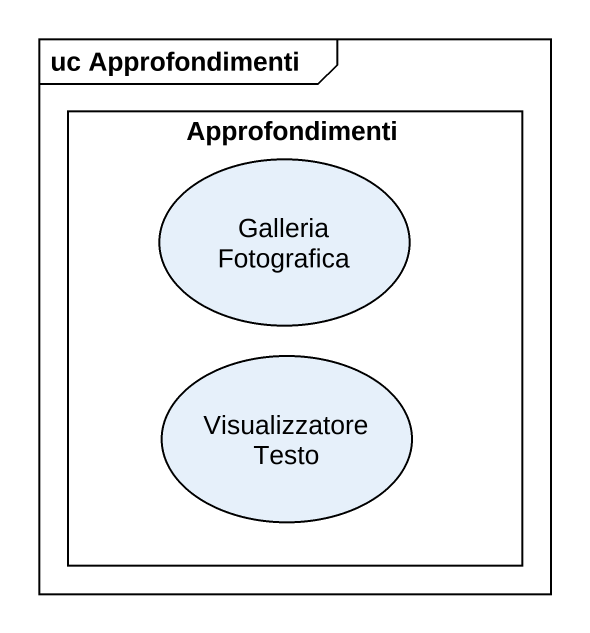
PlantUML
@startuml
mainframe uc Approfondimenti
rectangle Approfondimenti {
  usecase "Galleria Fotografica" as Galleria_Fotografica
  usecase "Visualizzatore Testo" as Visualizzatore_Testo
}
@enduml
